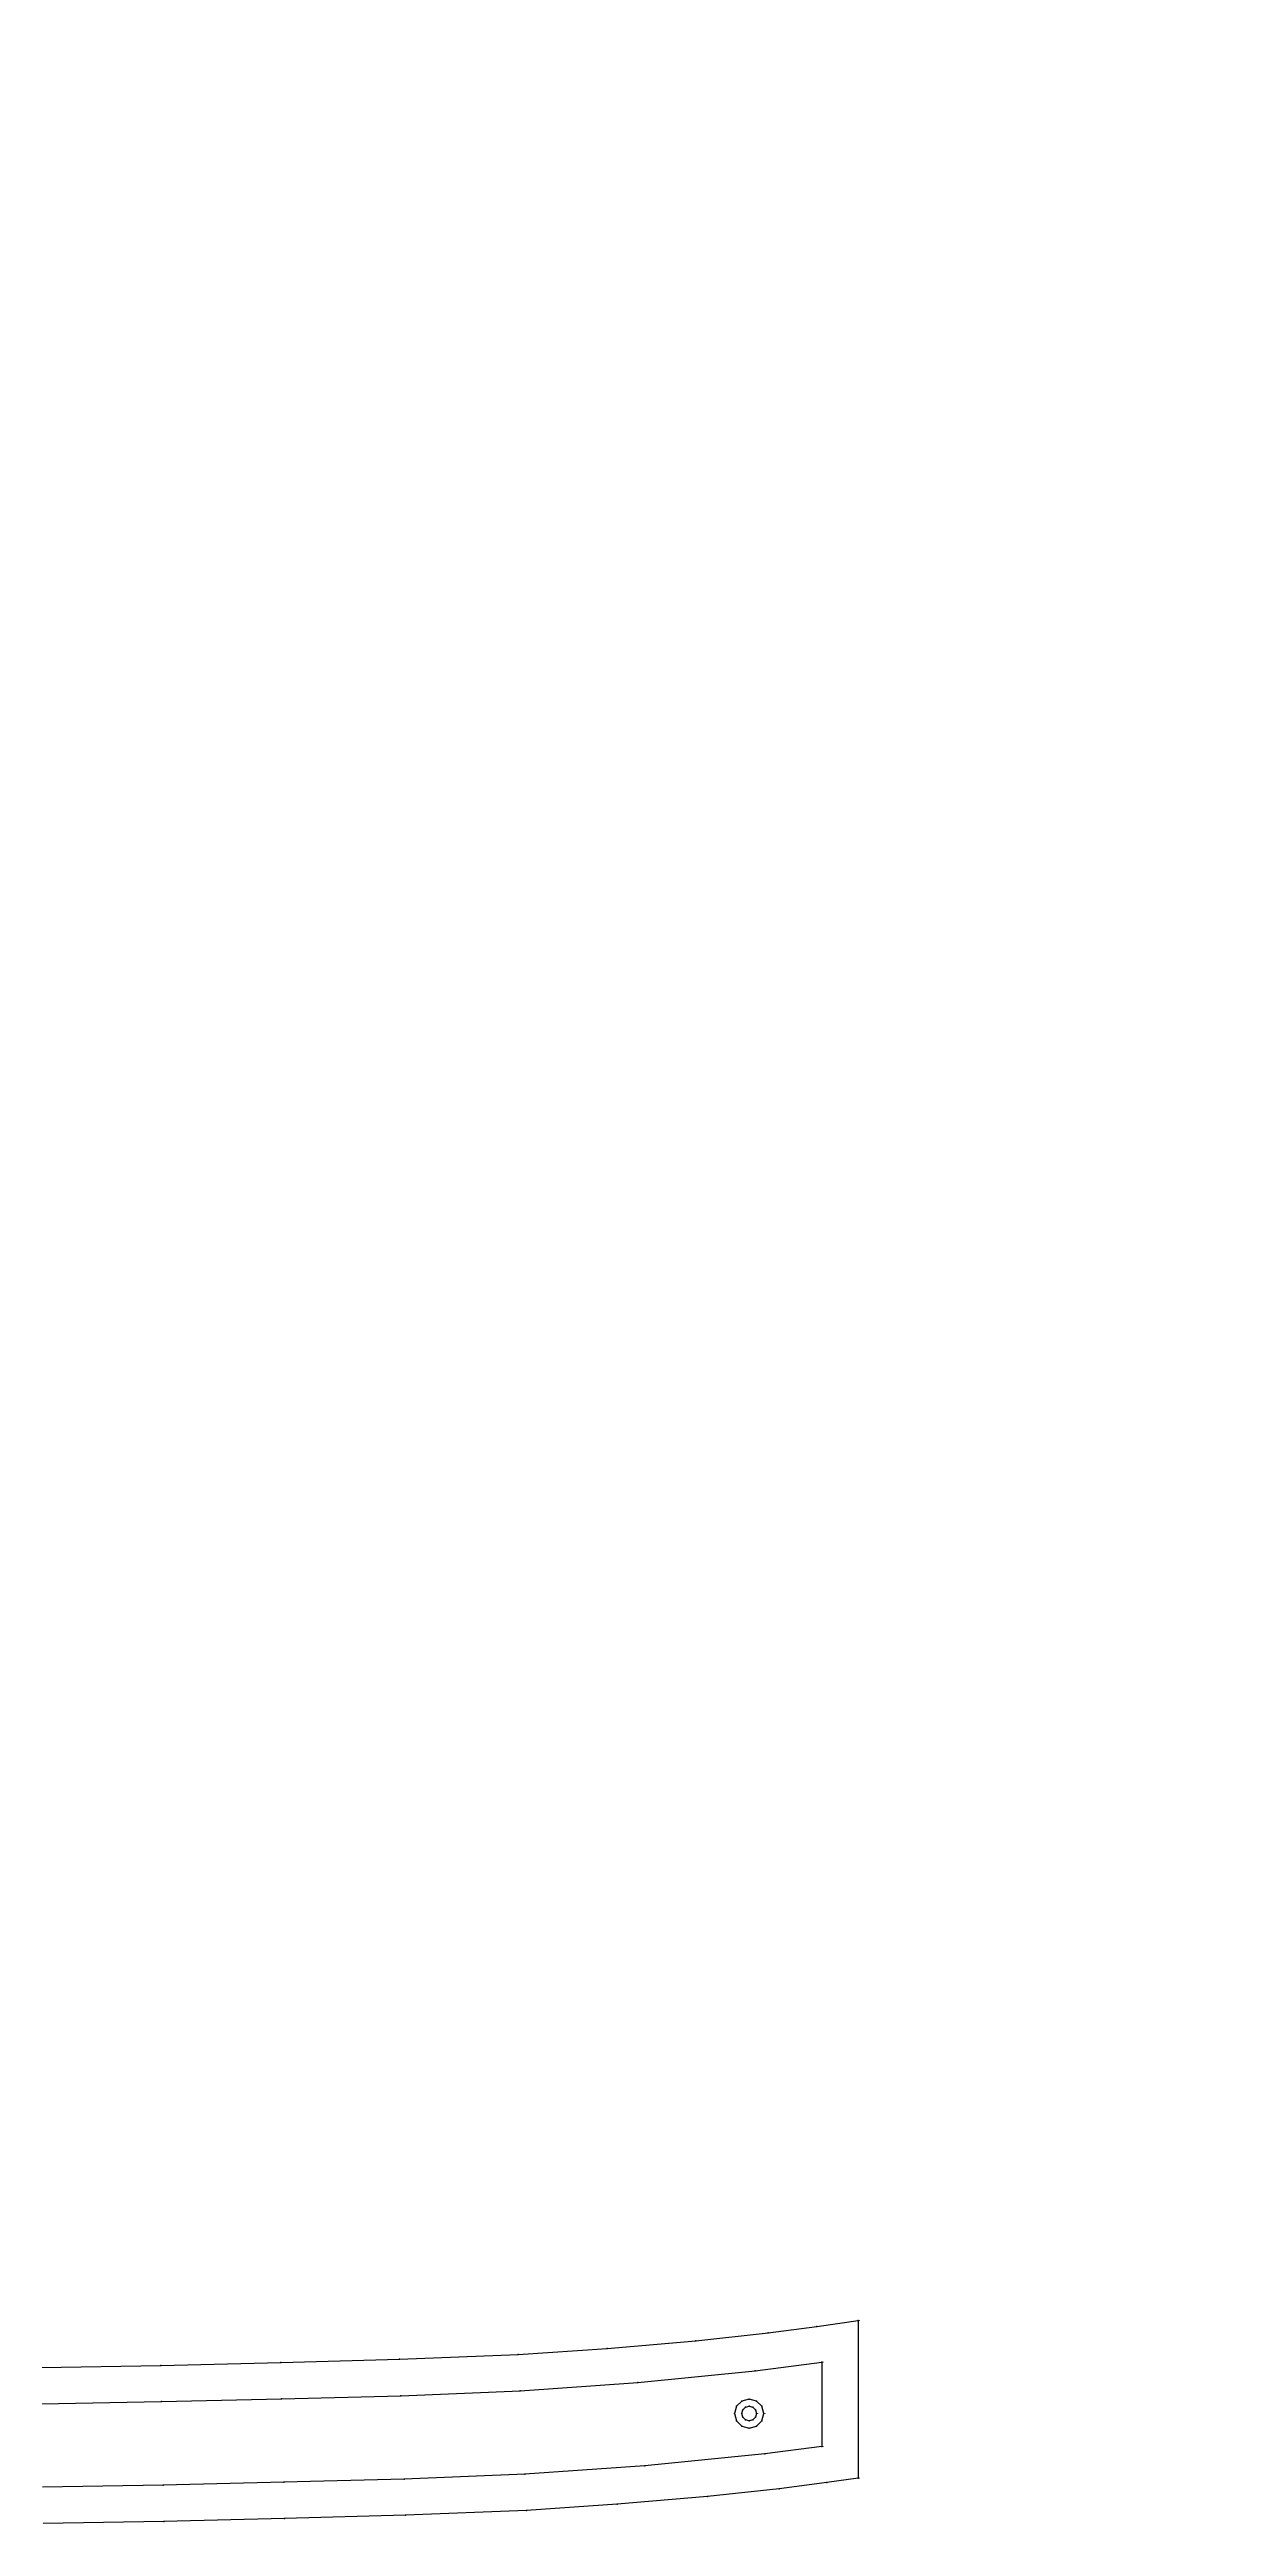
# Model space of a CAD drawing. Extents: x 0 to 848, y 0 to 736.
# Drawn here: x 522 to 848, y 30 to 712 of the extents above; entities that cross this region are included whole.
import ezdxf

# ---------------------------------------------------------------- set-up
doc = ezdxf.new("R2010")
doc.units = 0
for name, color, linetype in [('1', 7, 'CONTINUOUS'), ('2', 7, 'CONTINUOUS'), ('3', 2, 'CONTINUOUS'), ('8', 4, 'CONTINUOUS')]:
    doc.layers.add(name, color=color, linetype=linetype)
doc.styles.get("Standard").update_dxf_attribs({"font": 'txt', "bigfont": ' '})

# ---------------------------------------------------------------- blocks, each defined once
blk = doc.blocks.new('BLK_16_S')
at = {"layer": '1'}
blk.add_lwpolyline([(519.9457, 73.75), (552.96, 74.332), (585.9702, 75.1141), (618.6845, 76.0107), (651.3786, 77.3291), (675.8674, 78.9844), (700.3245, 81.1021), (720.2668, 83.3238), (733.5988, 85.0696), (745, 86.6817), (745.0001, 43.2306), (736.3601, 42.0425), (723.2325, 40.3658), (703.5101, 38.2065), (678.6126, 36.0689), (653.6841, 34.3906), (620.3647, 33.046), (587.0248, 32.1271), (553.7642, 31.3388), (520.4992, 30.7535)], dxfattribs=at)
at = {"layer": '2'}
for p in [(745, 86.6817), (735, 75.1682), (716.9999, 61.0493), (716.9999, 61.0493), (719, 61.0493), (719, 61.0493), (734.998, 51.9493), (745.0001, 43.2306)]:
    blk.add_point(p, dxfattribs=at)
at = {"layer": '3'}
for p in [(720.2668, 83.3238), (733.5988, 85.0696), (585.9702, 75.1141), (618.6845, 76.0107), (651.3786, 77.3291), (675.8674, 78.9844), (700.3245, 81.1021), (552.96, 74.332), (684.3347, 69.5956), (716.6682, 72.8085), (553.1246, 64.3332), (586.2228, 65.1175), (619.0809, 65.9703), (651.9117, 67.3431), (711.5359, 63.0493), (713, 64.5134), (713.2679, 62.0494), (714, 62.7814), (715, 65.0493), (715, 63.0493), (716, 62.7814), (716.732, 62.0494), (716.9999, 64.5134), (718.4641, 63.0493), (711, 61.0493), (711.5359, 59.0494), (713, 61.0493), (713, 57.5853), (713.2679, 60.0493), (714, 59.3173), (715, 59.0494), (715, 57.0494), (716, 59.3173), (716.732, 60.0493), (716.9999, 57.5853), (718.4641, 59.0494), (719.3467, 49.9646), (553.5699, 41.337), (586.7761, 42.124), (619.9853, 42.9871), (653.1669, 44.3773), (686.3025, 46.6821), (736.3601, 42.0425), (653.6841, 34.3906), (678.6126, 36.0689), (703.5101, 38.2065), (723.2325, 40.3658), (553.7642, 31.3388), (587.0248, 32.1271), (620.3647, 33.046)]:
    blk.add_point(p, dxfattribs=at)
at = {"layer": '8'}
blk.add_lwpolyline([(520.0219, 63.75), (553.1246, 64.3332), (586.2228, 65.1175), (619.0809, 65.9703), (651.9117, 67.3431), (684.3347, 69.5956), (716.6682, 72.8085), (735, 75.1682), (734.998, 51.9493), (719.3467, 49.9646), (686.3025, 46.6821), (653.1669, 44.3773), (619.9853, 42.9871), (586.7761, 42.124), (553.5699, 41.337), (520.3593, 40.7526)], dxfattribs=at)
for points in [[(719, 61.0493), (718.4641, 63.0493), (716.9999, 64.5134), (715, 65.0493), (713, 64.5134), (711.5359, 63.0493), (711, 61.0493), (711.5359, 59.0494), (713, 57.5853), (715, 57.0494), (716.9999, 57.5853), (718.4641, 59.0494), (719, 61.0493)], [(716.9999, 61.0493), (716.732, 60.0493), (716, 59.3173), (715, 59.0494), (714, 59.3173), (713.2679, 60.0493), (713, 61.0493), (713.2679, 62.0494), (714, 62.7814), (715, 63.0493), (716, 62.7814), (716.732, 62.0494), (716.9999, 61.0493)]]:
    blk.add_lwpolyline(points, close=True, dxfattribs=at)
at = {"layer": '2'}
for s, p in [('# 451', (745, 86.6817)), ('# 457', (735, 75.1682)), ('# 464', (716.9999, 61.0493)), ('# 461', (719, 61.0493)), ('# 458', (734.998, 51.9493)), ('# 452', (745.0001, 43.2306))]:
    blk.add_text(s, height=0.1, dxfattribs=at).set_placement(p)

msp = doc.modelspace()

# ---------------------------------------------------------------- block references
at = {"layer": '1'}
msp.add_blockref('BLK_16_S', (0, 0), dxfattribs=at)

doc.saveas('drawing.dxf')
